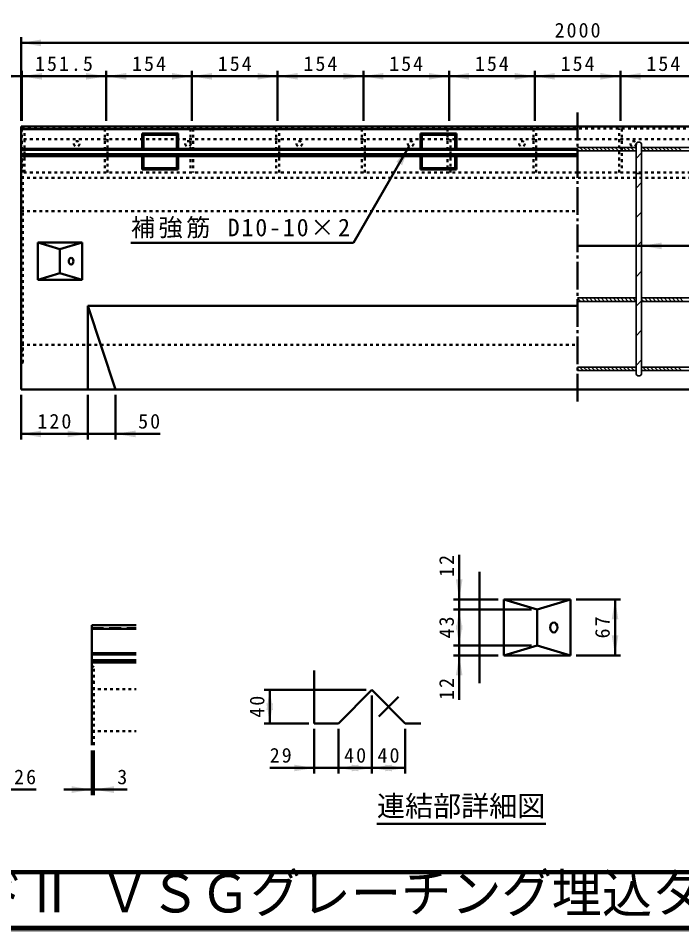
# Model space of a CAD drawing. Units: millimetres, scale not verified. Extents: x 100 to 4105, y 100 to 2870.
# Drawn here: x 1913 to 3105, y 100 to 1738 of the extents above; entities that cross this region are included whole.
import ezdxf
from ezdxf.enums import TextEntityAlignment as Align

# ---------------------------------------------------------------- set-up
doc = ezdxf.new("R2010")
doc.units = ezdxf.units.MM
doc.header["$LTSCALE"] = 5
for name, pattern in [('USER1', [13.4, 10, -1.2, 1, -1.2]), ('USER2', [2.2, 1, -1.2]), ('USER3', [6.3, 4.2, -2.1])]:
    doc.linetypes.add(name, pattern=pattern)
doc.layers.add('V-nasSTD', color=7, linetype='Continuous', lineweight=50)
doc.styles.add('ＭＳ ゴシック', font='')
doc.styles.get('ＭＳ ゴシック').set_extended_font_data('MS Gothic')

msp = doc.modelspace()

# ---------------------------------------------------------------- hatches: boundary and pattern name
at = {"layer": 'V-nasSTD'}
for points in [[(1953.814, 1699.89), (1917.814, 1693.89), (1953.814, 1687.89)], [(1881.814, 1639.89), (1917.814, 1633.89), (1881.814, 1627.89)], [(1955.314, 1627.89), (1919.314, 1633.89), (1955.314, 1639.89)], [(2034.814, 1639.89), (2070.814, 1633.89), (2034.814, 1627.89)], [(2106.814, 1627.89), (2070.814, 1633.89), (2106.814, 1639.89)], [(2188.814, 1639.89), (2224.814, 1633.89), (2188.814, 1627.89)], [(2260.814, 1627.89), (2224.814, 1633.89), (2260.814, 1639.89)], [(2342.814, 1639.89), (2378.814, 1633.89), (2342.814, 1627.89)], [(2414.814, 1627.89), (2378.814, 1633.89), (2414.814, 1639.89)], [(2496.814, 1639.89), (2532.814, 1633.89), (2496.814, 1627.89)], [(2568.814, 1627.89), (2532.814, 1633.89), (2568.814, 1639.89)], [(2650.814, 1639.89), (2686.814, 1633.89), (2650.814, 1627.89)], [(2722.814, 1627.89), (2686.814, 1633.89), (2722.814, 1639.89)], [(2804.814, 1639.89), (2840.814, 1633.89), (2804.814, 1627.89)], [(2876.814, 1627.89), (2840.814, 1633.89), (2876.814, 1639.89)], [(2958.814, 1639.89), (2994.814, 1633.89), (2958.814, 1627.89)], [(3030.814, 1639.89), (2994.814, 1633.89), (3030.814, 1627.89)], [(2592.117, 1480.154), (2615.314, 1508.331), (2602.51, 1474.154)], [(3068.814, 1335.433), (3032.814, 1329.433), (3068.814, 1323.433)], [(1953.814, 997.89), (1917.814, 991.89), (1953.814, 985.89)], [(2001.814, 985.89), (2037.814, 991.89), (2001.814, 997.89)], [(2123.814, 997.89), (2087.814, 991.89), (2123.814, 985.89)], [(2699.043, 730.777), (2705.043, 694.777), (2711.043, 730.777)], [(2991.043, 658.777), (2985.043, 694.777), (2979.043, 658.777)], [(2711.043, 640.777), (2705.043, 676.777), (2699.043, 640.777)], [(2699.043, 648.277), (2705.043, 612.277), (2711.043, 648.277)], [(2979.043, 630.277), (2985.043, 594.277), (2991.043, 630.277)], [(2711.043, 558.277), (2705.043, 594.277), (2699.043, 558.277)], [(2370.624, 496.204), (2364.624, 532.204), (2358.624, 496.204)], [(2358.624, 508.204), (2364.624, 472.204), (2370.624, 508.204)], [(2408.624, 386.204), (2444.624, 392.204), (2408.624, 398.204)], [(2524.124, 398.204), (2488.124, 392.204), (2524.124, 386.204)], [(2512.124, 386.204), (2548.124, 392.204), (2512.124, 398.204)], [(2584.124, 398.204), (2548.124, 392.204), (2584.124, 386.204)], [(2572.124, 386.204), (2608.124, 392.204), (2572.124, 398.204)], [(2008.943, 347.405), (2044.943, 353.405), (2008.943, 359.405)], [(2084.693, 359.405), (2048.693, 353.405), (2084.693, 347.405)]]:
    msp.add_hatch(color=256, dxfattribs=at).paths.add_polyline_path(points)

# ---------------------------------------------------------------- linework, layer by layer
for p, q in [((1917.814, 1553.89), (1917.814, 1703.89)), ((1917.814, 1693.89), (3917.814, 1693.89)), ((1919.314, 1553.89), (1919.314, 1643.89)), ((2070.814, 1553.89), (2070.814, 1643.89)), ((2224.814, 1553.89), (2224.814, 1643.89)), ((2378.814, 1553.89), (2378.814, 1643.89)), ((2532.814, 1553.89), (2532.814, 1643.89)), ((2686.814, 1553.89), (2686.814, 1643.89)), ((2840.814, 1553.89), (2840.814, 1643.89)), ((2994.814, 1553.89), (2994.814, 1643.89)), ((1817.814, 1633.89), (1917.814, 1633.89)), ((1919.314, 1633.89), (1917.814, 1633.89)), ((2070.814, 1633.89), (1919.314, 1633.89)), ((2224.814, 1633.89), (2070.814, 1633.89)), ((2378.814, 1633.89), (2224.814, 1633.89)), ((2532.814, 1633.89), (2378.814, 1633.89)), ((2686.814, 1633.89), (2532.814, 1633.89)), ((2840.814, 1633.89), (2686.814, 1633.89)), ((2994.814, 1633.89), (2840.814, 1633.89)), ((2994.814, 1633.89), (3148.814, 1633.89)), ((1917.814, 1543.89), (1917.814, 1071.89)), ((1917.814, 1543.89), (3917.814, 1543.89)), ((1917.814, 1538.89), (2917.814, 1538.89)), ((2135.514, 1531.19), (2200.114, 1531.19)), ((2135.514, 1531.19), (2137.814, 1528.89)), ((2135.514, 1531.19), (2135.514, 1503.905)), ((2137.814, 1528.89), (2197.814, 1528.89)), ((2137.814, 1528.89), (2137.814, 1503.905)), ((2197.814, 1528.89), (2200.114, 1531.19)), ((2197.814, 1528.89), (2197.814, 1503.905)), ((2200.114, 1531.19), (2200.114, 1503.905)), ((2635.514, 1531.19), (2700.114, 1531.19)), ((2635.514, 1531.19), (2637.814, 1528.89)), ((2635.514, 1531.19), (2635.514, 1503.905)), ((2637.814, 1528.89), (2697.814, 1528.89)), ((2637.814, 1528.89), (2637.814, 1503.905)), ((2697.814, 1528.89), (2700.114, 1531.19)), ((2697.814, 1528.89), (2697.814, 1503.905)), ((2700.114, 1531.19), (2700.114, 1503.905)), ((2615.314, 1508.331), (2515.314, 1335.126)), ((1917.814, 1503.905), (2917.814, 1503.905)), ((1917.814, 1501.89), (2917.814, 1501.89)), ((1917.814, 1493.89), (2917.814, 1493.89)), ((1917.814, 1490.532), (2917.814, 1490.532)), ((2135.514, 1490.532), (2135.514, 1466.59)), ((2137.814, 1490.532), (2137.814, 1468.89)), ((2197.814, 1490.532), (2197.814, 1468.89)), ((2200.114, 1490.532), (2200.114, 1466.59)), ((2635.514, 1490.532), (2635.514, 1466.59)), ((2637.814, 1490.532), (2637.814, 1468.89)), ((2697.814, 1490.532), (2697.814, 1468.89)), ((2700.114, 1490.532), (2700.114, 1466.59)), ((2135.514, 1466.59), (2137.814, 1468.89)), ((2135.514, 1466.59), (2200.114, 1466.59)), ((2137.814, 1468.89), (2197.814, 1468.89)), ((2197.814, 1468.89), (2200.114, 1466.59)), ((2635.514, 1466.59), (2637.814, 1468.89)), ((2635.514, 1466.59), (2700.114, 1466.59)), ((2637.814, 1468.89), (2697.814, 1468.89)), ((2697.814, 1468.89), (2700.114, 1466.59)), ((1947.814, 1335.39), (1947.814, 1268.39)), ((1947.814, 1335.39), (2027.814, 1335.39)), ((1947.814, 1335.39), (1987.814, 1323.39)), ((1987.814, 1323.39), (2027.814, 1335.39)), ((2027.814, 1335.39), (2027.814, 1268.39)), ((2515.314, 1335.126), (2115.314, 1335.126)), ((4020.814, 1329.433), (2917.814, 1329.433)), ((1987.814, 1323.39), (1987.814, 1280.39)), ((1947.814, 1268.39), (1987.814, 1280.39)), ((1987.814, 1280.39), (2027.814, 1268.39)), ((1947.814, 1268.39), (2027.814, 1268.39)), ((2037.814, 1221.89), (2037.814, 1071.89)), ((2037.814, 1221.89), (2087.814, 1071.89)), ((2037.814, 1221.89), (2917.814, 1221.89)), ((1917.814, 1071.89), (3917.814, 1071.89)), ((1917.814, 1061.89), (1917.814, 981.89)), ((2037.814, 1061.89), (2037.814, 981.89)), ((2087.814, 1061.89), (2087.814, 981.89)), ((1917.814, 991.89), (2037.814, 991.89)), ((2037.814, 991.89), (2087.814, 991.89)), ((2167.814, 991.89), (2087.814, 991.89)), ((2705.043, 774.777), (2705.043, 694.777)), ((2741.543, 744.527), (2741.543, 544.527)), ((2775.043, 694.777), (2695.043, 694.777)), ((2705.043, 676.777), (2705.043, 694.777)), ((2785.043, 694.777), (2785.043, 594.277)), ((2785.043, 694.777), (2905.043, 694.777)), ((2785.043, 694.777), (2845.043, 676.777)), ((2845.043, 676.777), (2905.043, 694.777)), ((2905.043, 694.777), (2905.043, 594.277)), ((2915.043, 694.777), (2995.043, 694.777)), ((2985.043, 594.277), (2985.043, 694.777)), ((2835.043, 676.777), (2695.043, 676.777)), ((2705.043, 612.277), (2705.043, 676.777)), ((2845.043, 676.777), (2845.043, 612.277)), ((2044.943, 433.405), (2044.943, 648.405)), ((2044.943, 648.405), (2124.943, 648.405)), ((2044.943, 642.155), (2124.943, 642.155)), ((2835.043, 612.277), (2695.043, 612.277)), ((2705.043, 594.277), (2705.043, 612.277)), ((2785.043, 594.277), (2845.043, 612.277)), ((2845.043, 612.277), (2905.043, 594.277)), ((2044.943, 598.424), (2124.943, 598.424)), ((2044.943, 595.905), (2124.943, 595.905)), ((2775.043, 594.277), (2695.043, 594.277)), ((2705.043, 514.277), (2705.043, 594.277)), ((2785.043, 594.277), (2905.043, 594.277)), ((2915.043, 594.277), (2995.043, 594.277)), ((2044.943, 585.905), (2124.943, 585.905)), ((2044.943, 581.708), (2124.943, 581.708)), ((2444.624, 567.204), (2444.624, 472.204)), ((2538.124, 532.204), (2354.624, 532.204)), ((2364.624, 472.204), (2364.624, 532.204)), ((2488.124, 472.204), (2548.124, 532.204)), ((2548.124, 532.204), (2608.124, 472.204)), ((2548.124, 522.204), (2548.124, 382.204)), ((2434.624, 472.204), (2354.624, 472.204)), ((2444.624, 472.204), (2488.124, 472.204)), ((2444.624, 462.204), (2444.624, 382.204)), ((2488.124, 462.204), (2488.124, 382.204)), ((2608.124, 472.204), (2636.124, 472.204)), ((2608.124, 462.204), (2608.124, 382.204)), ((2044.943, 423.405), (2044.943, 343.405)), ((2048.693, 423.405), (2048.693, 343.405)), ((2364.624, 392.204), (2444.624, 392.204)), ((2444.624, 392.204), (2488.124, 392.204)), ((2488.124, 392.204), (2548.124, 392.204)), ((2548.124, 392.204), (2608.124, 392.204)), ((1944.943, 353.405), (1864.943, 353.405)), ((1994.943, 353.405), (2044.943, 353.405)), ((2044.943, 353.405), (2048.693, 353.405)), ((2108.693, 353.405), (2048.693, 353.405)), ((2557.286, 291.96), (2860.694, 291.96))]:
    msp.add_line(p, q, dxfattribs=at)
at = {"layer": 'V-nasSTD', "linetype": 'USER1'}
for p, q in [((2917.814, 1568.89), (2917.814, 1046.89)), ((2560.446, 484.526), (2595.801, 519.882))]:
    msp.add_line(p, q, dxfattribs=at)
at = {"layer": 'V-nasSTD', "linetype": 'USER2'}
for p, q in [((1917.814, 1539.89), (1919.314, 1539.89)), ((1919.314, 1539.89), (3916.314, 1539.89)), ((1919.314, 1539.89), (1919.314, 1460.89)), ((1924.314, 1460.89), (1924.314, 1539.89)), ((2068.314, 1539.89), (2068.314, 1460.89)), ((2073.314, 1460.89), (2073.314, 1539.89)), ((2222.314, 1539.89), (2222.314, 1460.89)), ((2227.314, 1539.89), (2227.314, 1460.89)), ((2376.314, 1539.89), (2376.314, 1460.89)), ((2381.314, 1460.89), (2381.314, 1539.89)), ((2530.314, 1539.89), (2530.314, 1460.89)), ((2535.314, 1460.89), (2535.314, 1539.89)), ((2684.314, 1539.89), (2684.314, 1460.89)), ((2689.314, 1460.89), (2689.314, 1539.89)), ((2838.314, 1539.89), (2838.314, 1460.89)), ((2843.314, 1460.89), (2843.314, 1539.89)), ((2992.314, 1460.89), (2992.314, 1539.89)), ((2997.314, 1539.89), (2997.314, 1460.89)), ((2917.814, 1520.89), (1919.314, 1520.89)), ((2917.814, 1520.89), (3916.314, 1520.89)), ((1920.814, 1483.89), (1917.814, 1485.89)), ((1920.814, 1119.89), (1920.814, 1483.89)), ((1917.814, 1461.89), (1920.814, 1463.89)), ((1917.814, 1460.89), (1919.314, 1460.89)), ((2917.814, 1460.89), (1919.314, 1460.89)), ((2917.814, 1460.89), (3916.314, 1460.89)), ((1917.814, 1451.89), (3917.814, 1451.89)), ((1917.814, 1391.89), (2917.814, 1391.89)), ((1917.814, 1151.89), (2917.814, 1151.89)), ((1917.814, 1141.89), (1920.814, 1139.89)), ((1920.814, 1119.89), (1917.814, 1117.89)), ((2048.693, 573.405), (2044.943, 575.905)), ((2048.693, 433.405), (2048.693, 573.405)), ((2044.943, 545.905), (2048.693, 548.405)), ((2044.943, 533.405), (2124.943, 533.405)), ((2044.943, 458.405), (2124.943, 458.405))]:
    msp.add_line(p, q, dxfattribs=at)
at = {"layer": 'V-nasSTD', "lineweight": 35}
for p, q in [((3022.814, 1100.89), (3022.814, 1510.89)), ((3032.814, 1510.89), (3032.814, 1100.89)), ((2917.814, 1505.89), (3022.814, 1505.89)), ((2917.814, 1502.594), (2920.518, 1499.89)), ((2917.814, 1499.89), (3022.814, 1499.89)), ((2921.589, 1505.89), (2927.589, 1499.89)), ((2928.66, 1505.89), (2934.66, 1499.89)), ((2935.731, 1505.89), (2941.731, 1499.89)), ((2942.802, 1505.89), (2948.802, 1499.89)), ((2949.873, 1505.89), (2955.873, 1499.89)), ((2956.944, 1505.89), (2962.944, 1499.89)), ((2964.015, 1505.89), (2970.015, 1499.89)), ((2971.086, 1505.89), (2977.086, 1499.89)), ((2978.157, 1505.89), (2984.157, 1499.89)), ((2985.228, 1505.89), (2991.228, 1499.89)), ((2992.3, 1505.89), (2998.3, 1499.89)), ((2999.371, 1505.89), (3005.371, 1499.89)), ((3006.442, 1505.89), (3012.442, 1499.89)), ((3013.513, 1505.89), (3019.513, 1499.89)), ((3020.584, 1505.89), (3022.814, 1503.66)), ((3022.814, 1486.238), (3032.814, 1496.238)), ((3032.814, 1505.89), (3302.814, 1505.89)), ((3032.814, 1500.731), (3033.655, 1499.89)), ((3032.814, 1499.89), (3302.814, 1499.89)), ((3034.726, 1505.89), (3040.726, 1499.89)), ((3041.797, 1505.89), (3047.797, 1499.89)), ((3048.868, 1505.89), (3054.868, 1499.89)), ((3055.939, 1505.89), (3061.939, 1499.89)), ((3063.01, 1505.89), (3069.01, 1499.89)), ((3070.081, 1505.89), (3076.081, 1499.89)), ((3077.152, 1505.89), (3083.152, 1499.89)), ((3084.223, 1505.89), (3090.223, 1499.89)), ((3091.294, 1505.89), (3097.294, 1499.89)), ((3098.366, 1505.89), (3104.366, 1499.89)), ((3032.814, 1459.39), (3022.814, 1459.39)), ((3022.814, 1459.39), (3022.814, 1355.89)), ((3032.814, 1355.89), (3032.814, 1459.39)), ((3022.814, 1433.205), (3032.814, 1443.205)), ((3022.814, 1380.172), (3032.814, 1390.172)), ((3022.814, 1349.89), (3022.814, 1235.89)), ((3032.814, 1235.89), (3032.814, 1349.89)), ((3022.814, 1327.139), (3032.814, 1337.139)), ((3022.814, 1274.106), (3032.814, 1284.106)), ((2917.814, 1235.89), (3022.814, 1235.89)), ((2917.814, 1235.874), (2923.797, 1229.89)), ((2917.814, 1229.89), (3022.814, 1229.89)), ((2924.868, 1235.89), (2930.868, 1229.89)), ((2931.939, 1235.89), (2937.939, 1229.89)), ((2939.01, 1235.89), (2945.01, 1229.89)), ((2946.081, 1235.89), (2952.081, 1229.89)), ((2953.152, 1235.89), (2959.152, 1229.89)), ((2960.223, 1235.89), (2966.223, 1229.89)), ((2967.294, 1235.89), (2973.294, 1229.89)), ((2974.366, 1235.89), (2980.366, 1229.89)), ((2981.437, 1235.89), (2987.437, 1229.89)), ((2988.508, 1235.89), (2994.508, 1229.89)), ((2995.579, 1235.89), (3001.579, 1229.89)), ((3002.65, 1235.89), (3008.65, 1229.89)), ((3009.721, 1235.89), (3015.721, 1229.89)), ((3016.792, 1235.89), (3022.792, 1229.89)), ((3022.814, 1221.073), (3032.814, 1231.073)), ((3022.814, 1229.89), (3022.814, 1111.89)), ((3032.814, 1235.89), (3302.814, 1235.89)), ((3032.814, 1234.011), (3036.934, 1229.89)), ((3032.814, 1229.89), (3302.814, 1229.89)), ((3032.814, 1111.89), (3032.814, 1229.89)), ((3038.005, 1235.89), (3044.005, 1229.89)), ((3045.076, 1235.89), (3051.076, 1229.89)), ((3052.147, 1235.89), (3058.147, 1229.89)), ((3059.218, 1235.89), (3065.218, 1229.89)), ((3066.289, 1235.89), (3072.289, 1229.89)), ((3073.361, 1235.89), (3079.361, 1229.89)), ((3080.432, 1235.89), (3086.432, 1229.89)), ((3087.503, 1235.89), (3093.503, 1229.89)), ((3094.574, 1235.89), (3100.574, 1229.89)), ((3101.645, 1235.89), (3107.645, 1229.89)), ((3022.814, 1168.04), (3032.814, 1178.04)), ((3022.814, 1115.007), (3032.814, 1125.007)), ((2917.814, 1111.89), (3022.814, 1111.89)), ((2917.814, 1108.594), (2920.518, 1105.89)), ((2917.814, 1105.89), (3022.814, 1105.89)), ((2921.589, 1111.89), (2927.589, 1105.89)), ((2928.66, 1111.89), (2934.66, 1105.89)), ((2935.731, 1111.89), (2941.731, 1105.89)), ((2942.802, 1111.89), (2948.802, 1105.89)), ((2949.873, 1111.89), (2955.873, 1105.89)), ((2956.944, 1111.89), (2962.944, 1105.89)), ((2964.015, 1111.89), (2970.015, 1105.89)), ((2971.086, 1111.89), (2977.086, 1105.89)), ((2978.157, 1111.89), (2984.157, 1105.89)), ((2985.228, 1111.89), (2991.228, 1105.89)), ((2992.3, 1111.89), (2998.3, 1105.89)), ((2999.371, 1111.89), (3005.371, 1105.89)), ((3006.442, 1111.89), (3012.442, 1105.89)), ((3013.513, 1111.89), (3019.513, 1105.89)), ((3020.584, 1111.89), (3022.814, 1109.66)), ((3022.814, 1105.89), (3022.814, 1100.89)), ((3032.814, 1111.89), (3302.814, 1111.89)), ((3032.814, 1106.731), (3033.655, 1105.89)), ((3032.814, 1105.89), (3302.814, 1105.89)), ((3032.814, 1100.89), (3032.814, 1105.89)), ((3034.726, 1111.89), (3040.726, 1105.89)), ((3041.797, 1111.89), (3047.797, 1105.89)), ((3048.868, 1111.89), (3054.868, 1105.89)), ((3055.939, 1111.89), (3061.939, 1105.89)), ((3063.01, 1111.89), (3069.01, 1105.89)), ((3070.081, 1111.89), (3076.081, 1105.89)), ((3077.152, 1111.89), (3083.152, 1105.89)), ((3084.223, 1111.89), (3090.223, 1105.89)), ((3091.294, 1111.89), (3097.294, 1105.89)), ((3098.366, 1111.89), (3104.366, 1105.89))]:
    msp.add_line(p, q, dxfattribs=at)
at = {"layer": 'V-nasSTD', "linetype": 'USER3'}
msp.add_line((2044.943, 643.405), (2124.943, 643.405), dxfattribs=at)
at = {"layer": 'V-nasSTD', "lineweight": 100}
for p, q in [((105, 205), (4100, 205)), ((105, 105), (4100, 105))]:
    msp.add_line(p, q, dxfattribs=at)
at = {"layer": 'V-nasSTD', "lineweight": 13}
msp.add_lwpolyline([(100, 100), (100, 2870), (4105, 2870), (4105, 100)], close=True, dxfattribs=at)
at = {"layer": 'V-nasSTD', "linetype": 'USER2'}
for centre in [(2017.814, 1512.661), (2217.814, 1512.661), (2417.814, 1512.661), (2617.814, 1512.661), (2817.814, 1512.661), (3017.814, 1512.661)]:
    msp.add_circle(centre, 5, dxfattribs=at)
at = {"layer": 'V-nasSTD', "lineweight": 35}
for centre, start, end in [((3027.814, 1510.89), 0, 180), ((3027.814, 1100.89), 180, 0), ((3027.814, 1100.89), 180, 0)]:
    msp.add_arc(centre, 5, start, end, dxfattribs=at)
at = {"layer": 'V-nasSTD'}
for centre, major_axis in [((2007.814, 1301.89), (0, 6)), ((2875.043, 644.527), (0, 9))]:
    msp.add_ellipse(centre, major_axis=major_axis, ratio=0.707107, dxfattribs=at)

# ---------------------------------------------------------------- texts
at = {"layer": 'V-nasSTD', "style": 'ＭＳ ゴシック'}
for s, height, p in [('3', 26.39, (2090.693, 389.405)), ('連結部詳細図', 36.95, (2557.286, 342.36))]:
    msp.add_text(s, height=height, dxfattribs=at).set_placement(p, align=Align.TOP_LEFT)
at = {"layer": 'V-nasSTD', "style": 'ＭＳ ゴシック', "width": 0.95}
msp.add_text('ユニロードⅡ ＶＳＧグレーチング埋込タイプ', height=69.65, dxfattribs=at).set_placement((1472.5, 202.5), align=Align.TOP_LEFT)
at = {"layer": 'V-nasSTD', "attachment_point": 1, "style": 'ＭＳ ゴシック'}
for s, insert, char_height in [('\\T1.2;2000', (2876.414, 1729.89), 26.39), ('\\T1.2;151.5', (1942.864, 1669.89), 26.39), ('\\T1.2;154', (2117.214, 1669.89), 26.39), ('\\T1.2;154', (2271.214, 1669.89), 26.39), ('\\T1.2;154', (2425.214, 1669.89), 26.39), ('\\T1.2;154', (2579.214, 1669.89), 26.39), ('\\T1.2;154', (2733.214, 1669.89), 26.39), ('\\T1.2;154', (2887.214, 1669.89), 26.39), ('\\T1.2;154', (3041.214, 1669.89), 26.39), ('\\T1.15;補強筋\\~D10-10×2', (2115.314, 1378.326), 31.67), ('\\T1.2;120', (1947.214, 1027.89), 26.39), ('\\T1.2;50', (2128.214, 1027.887), 26.39), ('\\T1.2;29', (2364.624, 428.204), 26.39), ('\\T1.2;40', (2498.324, 428.204), 26.39), ('\\T1.2;40', (2558.324, 428.204), 26.39), ('\\T1.2;26', (1905.343, 389.405), 26.39)]:
    msp.add_mtext(s, dxfattribs=dict(at, insert=insert, char_height=char_height))
at = {"layer": 'V-nasSTD', "char_height": 26.39, "attachment_point": 1, "rotation": 90, "style": 'ＭＳ ゴシック'}
for s, insert in [('\\T1.2;12', (2669.043, 735.177)), ('\\T1.2;43', (2669.043, 624.727)), ('\\T1.2;67', (2949.043, 624.727)), ('\\T1.2;12', (2669.043, 514.277)), ('\\T1.2;40', (2328.624, 482.404))]:
    msp.add_mtext(s, dxfattribs=dict(at, insert=insert))

doc.saveas('drawing.dxf')
